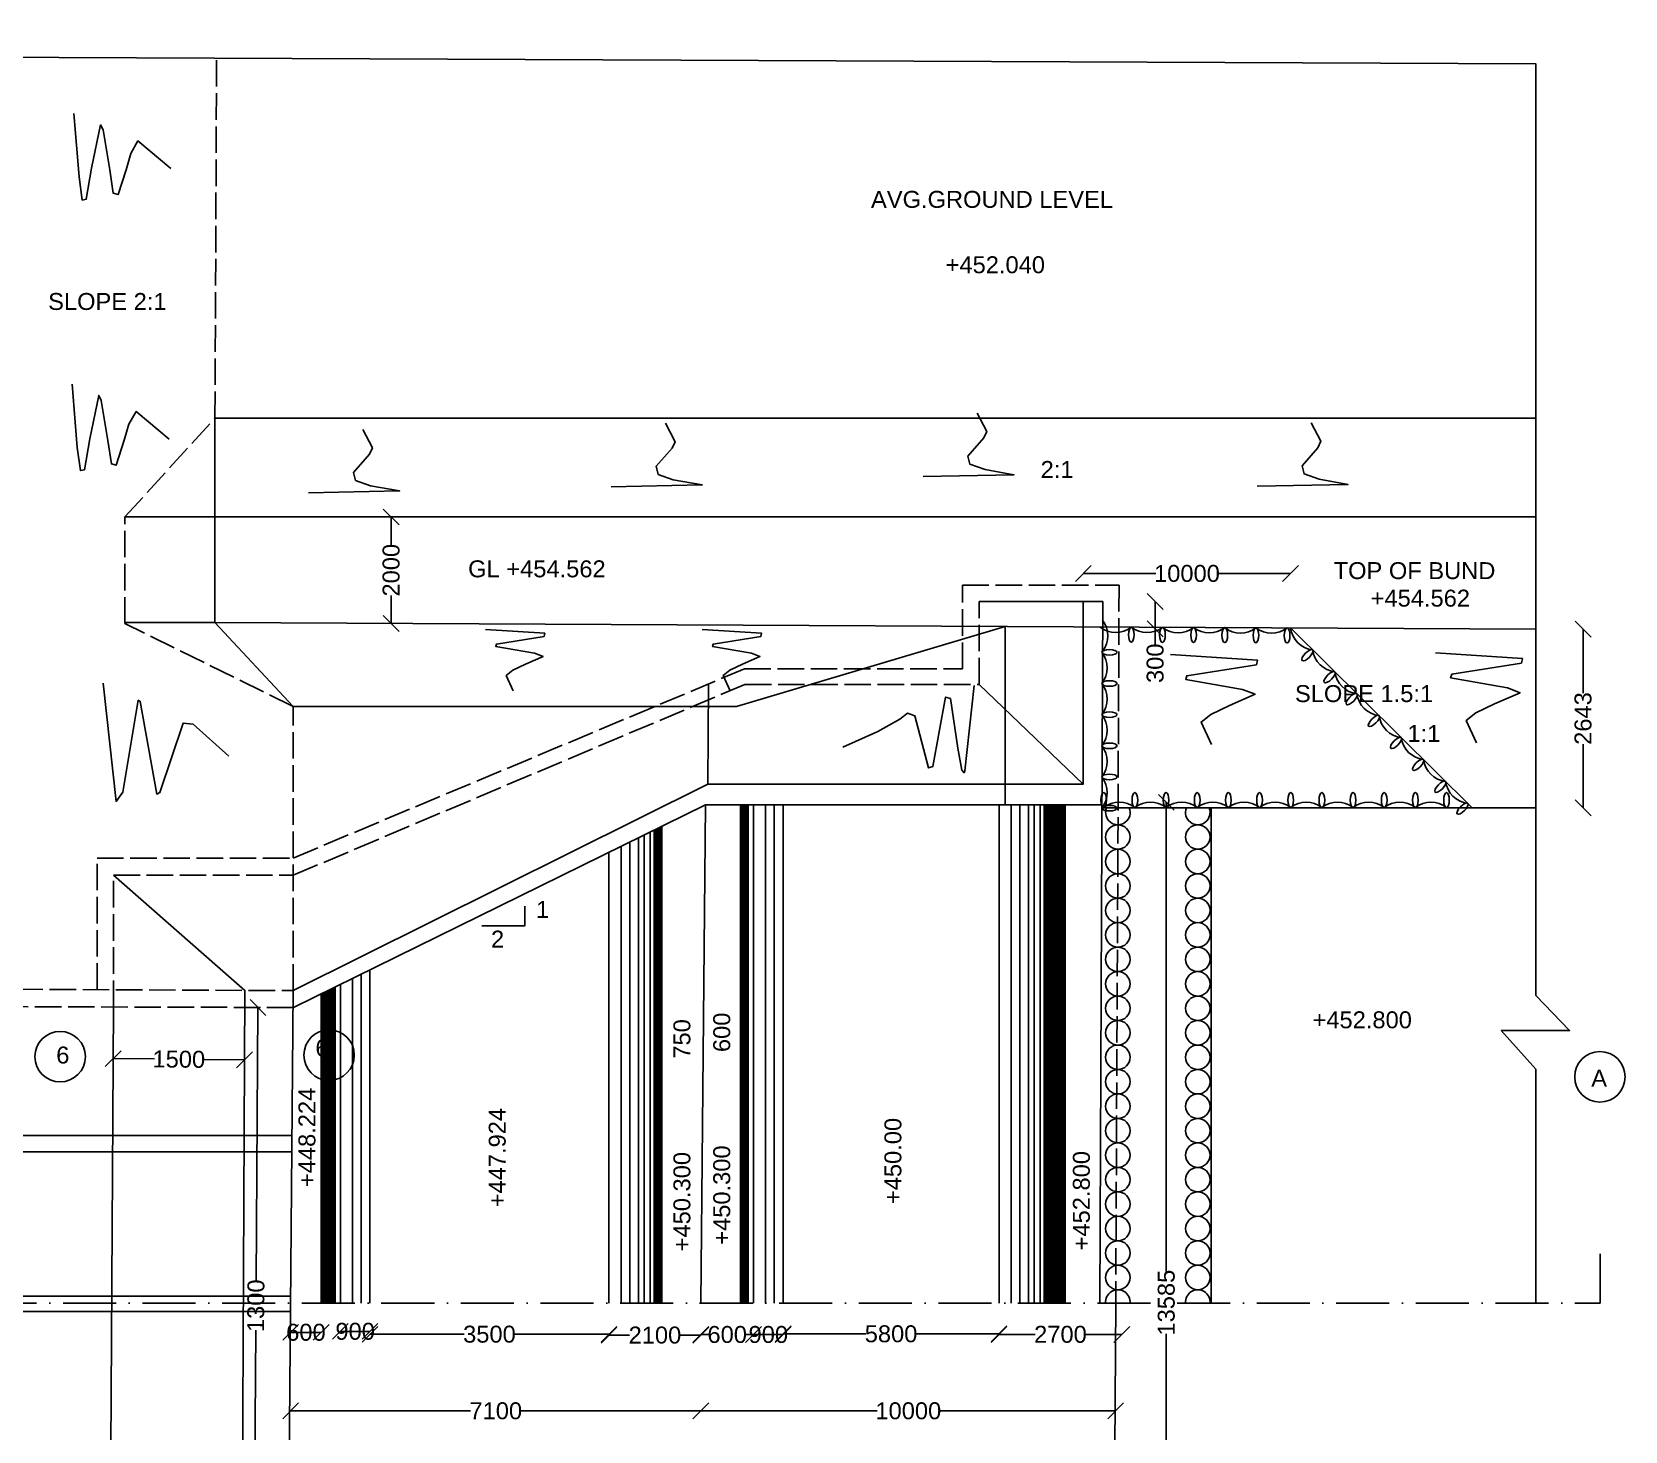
# Model space of a CAD drawing. Header units: millimetres. Extents: x 5124 to 2156454, y 2311 to 45652315.
# Drawn here: x 2108418 to 2130043, y 45604968 to 45623961 of the extents above; entities that cross this region are included whole.
import ezdxf

# ---------------------------------------------------------------- set-up
doc = ezdxf.new("R2010")
doc.units = ezdxf.units.MM
doc.header["$MEASUREMENT"] = 0
doc.linetypes.add('ACAD_ISO02W100', pattern=[15, 12, -3])
doc.linetypes.add('ACAD_ISO10W100', pattern=[18, 12, -3, 0, -3])
doc.layers.add('DRAWING', color=2, linetype='Continuous')
doc.layers.add('TEXT', color=7, linetype='Continuous')
doc.styles.get("Standard").update_dxf_attribs({"font": 'arial.ttf', "height": 230})
doc.dimstyles.get("Standard").update_dxf_attribs({"dimtxt": 230, "dimasz": 215, "dimexe": 0.18, "dimexo": 0.0625, "dimgap": 0.09, "dimtad": 0, "dimdec": 0, "dimzin": 0, "dimdsep": 46, "dimtxsty": 'Standard', "dimblk": 'OBLIQUE', "dimcen": 0.09, "dimse1": 1, "dimse2": 1, "dimadec": 0, "dimazin": 0, "dimtfac": 1, "dimtdec": 0, "dimtofl": 0, "dimtmove": 0, "dimatfit": 3, "dimldrblk": 'OBLIQUE', "dimfxl": 1, "dimtolj": 1, "dimtzin": 0, "dimarcsym": 0})

# ---------------------------------------------------------------- blocks, each defined once
blk = doc.blocks.new('_Oblique')
at = {"color": 0, "linetype": 'ByBlock', "lineweight": -2}
blk.add_line((-0.5, -0.5), (0.5, 0.5), dxfattribs=at)
blk = doc.blocks.new('*D95')
at = {"layer": 'Defpoints', "color": 0, "transparency": 16777216}
for p in [(2111930, 45606706), (2112346, 45606706), (2112346, 45606309)]:
    blk.add_point(p, dxfattribs=at)
at = {"layer": 'TEXT', "color": 0, "lineweight": -2, "transparency": 16777216}
blk.add_line((2111930, 45606309), (2112346, 45606309), dxfattribs=at)
at = {"layer": 'TEXT', "color": 0, "lineweight": -2, "transparency": 16777216, "xscale": 215, "yscale": 215, "zscale": 215, "rotation": 180}
blk.add_blockref('_Oblique', (2111930, 45606309), dxfattribs=at)
at = {"layer": 'TEXT', "color": 0, "lineweight": -2, "transparency": 16777216, "xscale": 215, "yscale": 215, "zscale": 215}
blk.add_blockref('_Oblique', (2112346, 45606309), dxfattribs=at)
at = {"layer": 'TEXT', "color": 0, "transparency": 16777216, "insert": (2112138, 45606309), "char_height": 230, "attachment_point": 5}
blk.add_mtext('\\A1;600', dxfattribs=at)
blk = doc.blocks.new('*D96')
at = {"layer": 'Defpoints', "color": 0, "transparency": 16777216}
for p in [(2112605, 45606706), (2113007, 45606706), (2113007, 45606322)]:
    blk.add_point(p, dxfattribs=at)
at = {"layer": 'TEXT', "color": 0, "lineweight": -2, "transparency": 16777216}
blk.add_line((2112605, 45606322), (2113007, 45606322), dxfattribs=at)
at = {"layer": 'TEXT', "color": 0, "lineweight": -2, "transparency": 16777216, "xscale": 215, "yscale": 215, "zscale": 215, "rotation": 180}
blk.add_blockref('_Oblique', (2112605, 45606322), dxfattribs=at)
at = {"layer": 'TEXT', "color": 0, "lineweight": -2, "transparency": 16777216, "xscale": 215, "yscale": 215, "zscale": 215}
blk.add_blockref('_Oblique', (2113007, 45606322), dxfattribs=at)
at = {"layer": 'TEXT', "color": 0, "transparency": 16777216, "insert": (2112806, 45606322), "char_height": 230, "attachment_point": 5}
blk.add_mtext('\\A1;900', dxfattribs=at)
blk = doc.blocks.new('*D97')
at = {"layer": 'Defpoints', "color": 0, "transparency": 16777216}
for p in [(2113007, 45606706), (2116251, 45606706), (2116251, 45606283)]:
    blk.add_point(p, dxfattribs=at)
at = {"layer": 'TEXT', "color": 0, "lineweight": -2, "transparency": 16777216}
for p, q in [((2113007, 45606283), (2114286, 45606283)), ((2116251, 45606283), (2114972, 45606283))]:
    blk.add_line(p, q, dxfattribs=at)
at = {"layer": 'TEXT', "color": 0, "lineweight": -2, "transparency": 16777216, "xscale": 215, "yscale": 215, "zscale": 215, "rotation": 180}
blk.add_blockref('_Oblique', (2113007, 45606283), dxfattribs=at)
at = {"layer": 'TEXT', "color": 0, "lineweight": -2, "transparency": 16777216, "xscale": 215, "yscale": 215, "zscale": 215}
blk.add_blockref('_Oblique', (2116251, 45606283), dxfattribs=at)
at = {"layer": 'TEXT', "color": 0, "transparency": 16777216, "insert": (2114629, 45606283), "char_height": 230, "attachment_point": 5}
blk.add_mtext('\\A1;3500', dxfattribs=at)
blk = doc.blocks.new('*D98')
at = {"layer": 'Defpoints', "color": 0, "transparency": 16777216}
for p in [(2116251, 45606706), (2117499, 45606706), (2117499, 45606271)]:
    blk.add_point(p, dxfattribs=at)
at = {"layer": 'TEXT', "color": 0, "lineweight": -2, "transparency": 16777216}
for p, q in [((2116251, 45606271), (2116530, 45606271)), ((2117499, 45606271), (2117220, 45606271))]:
    blk.add_line(p, q, dxfattribs=at)
at = {"layer": 'TEXT', "color": 0, "lineweight": -2, "transparency": 16777216, "xscale": 215, "yscale": 215, "zscale": 215, "rotation": 180}
blk.add_blockref('_Oblique', (2116251, 45606271), dxfattribs=at)
at = {"layer": 'TEXT', "color": 0, "lineweight": -2, "transparency": 16777216, "xscale": 215, "yscale": 215, "zscale": 215}
blk.add_blockref('_Oblique', (2117499, 45606271), dxfattribs=at)
at = {"layer": 'TEXT', "color": 0, "transparency": 16777216, "insert": (2116875, 45606271), "char_height": 230, "attachment_point": 5}
blk.add_mtext('\\A1;2100', dxfattribs=at)
blk = doc.blocks.new('*D99')
at = {"layer": 'Defpoints', "color": 0, "transparency": 16777216}
for p in [(2117499, 45606706), (2118213, 45606706), (2118213, 45606279)]:
    blk.add_point(p, dxfattribs=at)
at = {"layer": 'TEXT', "color": 0, "lineweight": -2, "transparency": 16777216}
for p, q in [((2117499, 45606279), (2117602, 45606279)), ((2118213, 45606279), (2118110, 45606279))]:
    blk.add_line(p, q, dxfattribs=at)
at = {"layer": 'TEXT', "color": 0, "lineweight": -2, "transparency": 16777216, "xscale": 215, "yscale": 215, "zscale": 215, "rotation": 180}
blk.add_blockref('_Oblique', (2117499, 45606279), dxfattribs=at)
at = {"layer": 'TEXT', "color": 0, "lineweight": -2, "transparency": 16777216, "xscale": 215, "yscale": 215, "zscale": 215}
blk.add_blockref('_Oblique', (2118213, 45606279), dxfattribs=at)
at = {"layer": 'TEXT', "color": 0, "transparency": 16777216, "insert": (2117856, 45606279), "char_height": 230, "attachment_point": 5}
blk.add_mtext('\\A1;600', dxfattribs=at)
blk = doc.blocks.new('*D100')
at = {"layer": 'Defpoints', "color": 0, "transparency": 16777216}
for p in [(2118213, 45606706), (2118615, 45606706), (2118615, 45606279)]:
    blk.add_point(p, dxfattribs=at)
at = {"layer": 'TEXT', "color": 0, "lineweight": -2, "transparency": 16777216}
blk.add_line((2118213, 45606279), (2118615, 45606279), dxfattribs=at)
at = {"layer": 'TEXT', "color": 0, "lineweight": -2, "transparency": 16777216, "xscale": 215, "yscale": 215, "zscale": 215, "rotation": 180}
blk.add_blockref('_Oblique', (2118213, 45606279), dxfattribs=at)
at = {"layer": 'TEXT', "color": 0, "lineweight": -2, "transparency": 16777216, "xscale": 215, "yscale": 215, "zscale": 215}
blk.add_blockref('_Oblique', (2118615, 45606279), dxfattribs=at)
at = {"layer": 'TEXT', "color": 0, "transparency": 16777216, "insert": (2118414, 45606279), "char_height": 230, "attachment_point": 5}
blk.add_mtext('\\A1;900', dxfattribs=at)
blk = doc.blocks.new('*D101')
at = {"layer": 'Defpoints', "color": 0, "transparency": 16777216}
for p in [(2118615, 45606706), (2121546, 45606706), (2121546, 45606288)]:
    blk.add_point(p, dxfattribs=at)
at = {"layer": 'TEXT', "color": 0, "lineweight": -2, "transparency": 16777216}
for p, q in [((2118615, 45606288), (2119737, 45606288)), ((2121546, 45606288), (2120423, 45606288))]:
    blk.add_line(p, q, dxfattribs=at)
at = {"layer": 'TEXT', "color": 0, "lineweight": -2, "transparency": 16777216, "xscale": 215, "yscale": 215, "zscale": 215, "rotation": 180}
blk.add_blockref('_Oblique', (2118615, 45606288), dxfattribs=at)
at = {"layer": 'TEXT', "color": 0, "lineweight": -2, "transparency": 16777216, "xscale": 215, "yscale": 215, "zscale": 215}
blk.add_blockref('_Oblique', (2121546, 45606288), dxfattribs=at)
at = {"layer": 'TEXT', "color": 0, "transparency": 16777216, "insert": (2120080, 45606288), "char_height": 230, "attachment_point": 5}
blk.add_mtext('\\A1;5800', dxfattribs=at)
blk = doc.blocks.new('*D102')
at = {"layer": 'Defpoints', "color": 0, "transparency": 16777216}
for p in [(2121546, 45606288), (2123213, 45606288), (2123213, 45606281)]:
    blk.add_point(p, dxfattribs=at)
at = {"layer": 'TEXT', "color": 0, "lineweight": -2, "transparency": 16777216}
for p, q in [((2121546, 45606281), (2122034, 45606281)), ((2123213, 45606281), (2122725, 45606281))]:
    blk.add_line(p, q, dxfattribs=at)
at = {"layer": 'TEXT', "color": 0, "lineweight": -2, "transparency": 16777216, "xscale": 215, "yscale": 215, "zscale": 215, "rotation": 180}
blk.add_blockref('_Oblique', (2121546, 45606281), dxfattribs=at)
at = {"layer": 'TEXT', "color": 0, "lineweight": -2, "transparency": 16777216, "xscale": 215, "yscale": 215, "zscale": 215}
blk.add_blockref('_Oblique', (2123213, 45606281), dxfattribs=at)
at = {"layer": 'TEXT', "color": 0, "transparency": 16777216, "insert": (2122379, 45606281), "char_height": 230, "attachment_point": 5}
blk.add_mtext('\\A1;2700', dxfattribs=at)
blk = doc.blocks.new('*D103')
at = {"layer": 'Defpoints', "color": 0, "transparency": 16777216}
for p in [(2123601, 45613504), (2123084, 45599919), (2123816, 45599919)]:
    blk.add_point(p, dxfattribs=at)
at = {"layer": 'TEXT', "color": 0, "lineweight": -2, "transparency": 16777216}
for p, q in [((2123816, 45613504), (2123816, 45607134)), ((2123816, 45599919), (2123816, 45606289))]:
    blk.add_line(p, q, dxfattribs=at)
at = {"layer": 'TEXT', "color": 0, "lineweight": -2, "transparency": 16777216, "xscale": 215, "yscale": 215, "zscale": 215}
for p, rotation in [((2123816, 45613504), 90), ((2123816, 45599919), 270)]:
    blk.add_blockref('_Oblique', p, dxfattribs=dict(at, rotation=rotation))
at = {"layer": 'TEXT', "color": 0, "transparency": 16777216, "insert": (2123816, 45606712), "char_height": 230, "attachment_point": 5, "rotation": 90}
blk.add_mtext('\\A1;13585', dxfattribs=at)
blk = doc.blocks.new('*D104')
at = {"layer": 'Defpoints', "color": 0, "transparency": 16777216}
for p in [(2111930, 45606653), (2117499, 45606706), (2117499, 45605243)]:
    blk.add_point(p, dxfattribs=at)
at = {"layer": 'TEXT', "color": 0, "lineweight": -2, "transparency": 16777216}
for p, q in [((2111930, 45605243), (2114372, 45605243)), ((2117499, 45605243), (2115057, 45605243))]:
    blk.add_line(p, q, dxfattribs=at)
at = {"layer": 'TEXT', "color": 0, "lineweight": -2, "transparency": 16777216, "xscale": 215, "yscale": 215, "zscale": 215, "rotation": 180}
blk.add_blockref('_Oblique', (2111930, 45605243), dxfattribs=at)
at = {"layer": 'TEXT', "color": 0, "lineweight": -2, "transparency": 16777216, "xscale": 215, "yscale": 215, "zscale": 215}
blk.add_blockref('_Oblique', (2117499, 45605243), dxfattribs=at)
at = {"layer": 'TEXT', "color": 0, "transparency": 16777216, "insert": (2114715, 45605243), "char_height": 230, "attachment_point": 5}
blk.add_mtext('\\A1;7100', dxfattribs=at)
blk = doc.blocks.new('*D105')
at = {"layer": 'Defpoints', "color": 0, "transparency": 16777216}
for p in [(2117499, 45606706), (2123129, 45606668), (2123129, 45605243)]:
    blk.add_point(p, dxfattribs=at)
at = {"layer": 'TEXT', "color": 0, "lineweight": -2, "transparency": 16777216}
for p, q in [((2117499, 45605243), (2119893, 45605243)), ((2123129, 45605243), (2120736, 45605243))]:
    blk.add_line(p, q, dxfattribs=at)
at = {"layer": 'TEXT', "color": 0, "lineweight": -2, "transparency": 16777216, "xscale": 215, "yscale": 215, "zscale": 215, "rotation": 180}
blk.add_blockref('_Oblique', (2117499, 45605243), dxfattribs=at)
at = {"layer": 'TEXT', "color": 0, "lineweight": -2, "transparency": 16777216, "xscale": 215, "yscale": 215, "zscale": 215}
blk.add_blockref('_Oblique', (2123129, 45605243), dxfattribs=at)
at = {"layer": 'TEXT', "color": 0, "transparency": 16777216, "insert": (2120314, 45605243), "char_height": 230, "attachment_point": 5}
blk.add_mtext('\\A1;10000', dxfattribs=at)
blk = doc.blocks.new('*D111')
at = {"layer": 'Defpoints', "color": 0, "transparency": 16777216}
for p in [(2111698, 45610719), (2111431, 45602620), (2111642, 45602618)]:
    blk.add_point(p, dxfattribs=at)
at = {"layer": 'TEXT', "color": 0, "lineweight": -2, "transparency": 16777216}
for p, q in [((2111487, 45610720), (2111461, 45607002)), ((2111431, 45602620), (2111457, 45606338))]:
    blk.add_line(p, q, dxfattribs=at)
at = {"layer": 'TEXT', "color": 0, "lineweight": -2, "transparency": 16777216, "xscale": 215, "yscale": 215, "zscale": 215}
for p, rotation in [((2111487, 45610720), 89.60413178739799), ((2111431, 45602620), 269.604131787398)]:
    blk.add_blockref('_Oblique', p, dxfattribs=dict(at, rotation=rotation))
at = {"layer": 'TEXT', "color": 0, "transparency": 16777216, "insert": (2111459, 45606670), "char_height": 230, "attachment_point": 5, "rotation": 89.6041}
blk.add_mtext('\\A1;1300', dxfattribs=at)
blk = doc.blocks.new('*D112')
at = {"layer": 'Defpoints', "color": 0, "transparency": 16777216}
for p in [(2109522, 45610025), (2111305, 45610008), (2111305, 45610008)]:
    blk.add_point(p, dxfattribs=at)
at = {"layer": 'TEXT', "color": 0, "lineweight": -2, "transparency": 16777216}
for p, q in [((2109522, 45610025), (2110081, 45610020)), ((2111305, 45610008), (2110746, 45610013))]:
    blk.add_line(p, q, dxfattribs=at)
at = {"layer": 'TEXT', "color": 0, "lineweight": -2, "transparency": 16777216, "xscale": 215, "yscale": 215, "zscale": 215}
for p, rotation in [((2109522, 45610025), 179.4516124594564), ((2111305, 45610008), 359.4516124594564)]:
    blk.add_blockref('_Oblique', p, dxfattribs=dict(at, rotation=rotation))
at = {"layer": 'TEXT', "color": 0, "transparency": 16777216, "insert": (2110413, 45610016), "char_height": 230, "attachment_point": 5, "rotation": 359.4516}
blk.add_mtext('\\A1;1500', dxfattribs=at)
blk = doc.blocks.new('*D113')
at = {"layer": 'Defpoints', "color": 0, "transparency": 16777216}
for p in [(2113281, 45617377), (2113274, 45615931), (2113295, 45615931)]:
    blk.add_point(p, dxfattribs=at)
at = {"layer": 'TEXT', "color": 0, "lineweight": -2, "transparency": 16777216}
for p, q in [((2113295, 45617377), (2113295, 45616999)), ((2113295, 45615931), (2113295, 45616309))]:
    blk.add_line(p, q, dxfattribs=at)
at = {"layer": 'TEXT', "color": 0, "lineweight": -2, "transparency": 16777216, "xscale": 215, "yscale": 215, "zscale": 215}
for p, rotation in [((2113295, 45617377), 90), ((2113295, 45615931), 270)]:
    blk.add_blockref('_Oblique', p, dxfattribs=dict(at, rotation=rotation))
at = {"layer": 'TEXT', "color": 0, "transparency": 16777216, "insert": (2113295, 45616654), "char_height": 230, "attachment_point": 5, "rotation": 90}
blk.add_mtext('\\A1;2000', dxfattribs=at)
blk = doc.blocks.new('*D114')
at = {"layer": 'Defpoints', "color": 0, "transparency": 16777216}
for p in [(2125502, 45616609), (2122689, 45615884), (2125502, 45615870)]:
    blk.add_point(p, dxfattribs=at)
at = {"layer": 'TEXT', "color": 0, "lineweight": -2, "transparency": 16777216}
for p, q in [((2122689, 45616609), (2123674, 45616609)), ((2125502, 45616609), (2124517, 45616609))]:
    blk.add_line(p, q, dxfattribs=at)
at = {"layer": 'TEXT', "color": 0, "lineweight": -2, "transparency": 16777216, "xscale": 215, "yscale": 215, "zscale": 215, "rotation": 180}
blk.add_blockref('_Oblique', (2122689, 45616609), dxfattribs=at)
at = {"layer": 'TEXT', "color": 0, "lineweight": -2, "transparency": 16777216, "xscale": 215, "yscale": 215, "zscale": 215}
blk.add_blockref('_Oblique', (2125502, 45616609), dxfattribs=at)
at = {"layer": 'TEXT', "color": 0, "transparency": 16777216, "insert": (2124096, 45616609), "char_height": 230, "attachment_point": 5}
blk.add_mtext('\\A1;10000', dxfattribs=at)
blk = doc.blocks.new('*D115')
at = {"layer": 'Defpoints', "color": 0, "transparency": 16777216}
for p in [(2122953, 45616229), (2122951, 45615859), (2123665, 45615859)]:
    blk.add_point(p, dxfattribs=at)
at = {"layer": 'TEXT', "color": 0, "lineweight": -2, "transparency": 16777216}
for p, q in [((2123665, 45616229), (2123665, 45615859)), ((2123665, 45615859), (2123665, 45615644))]:
    blk.add_line(p, q, dxfattribs=at)
at = {"layer": 'TEXT', "color": 0, "lineweight": -2, "transparency": 16777216, "xscale": 215, "yscale": 215, "zscale": 215}
for p, rotation in [((2123665, 45616229), 90), ((2123665, 45615859), 270)]:
    blk.add_blockref('_Oblique', p, dxfattribs=dict(at, rotation=rotation))
at = {"layer": 'TEXT', "color": 0, "transparency": 16777216, "insert": (2123665, 45615391), "char_height": 230, "attachment_point": 5, "rotation": 90}
blk.add_mtext('\\A1;300', dxfattribs=at)
blk = doc.blocks.new('*D116')
at = {"layer": 'Defpoints', "color": 0, "transparency": 16777216}
for p in [(2128833, 45615853), (2128833, 45613429), (2129473, 45613429)]:
    blk.add_point(p, dxfattribs=at)
at = {"layer": 'TEXT', "color": 0, "lineweight": -2, "transparency": 16777216}
for p, q in [((2129473, 45615853), (2129473, 45614986)), ((2129473, 45613429), (2129473, 45614295))]:
    blk.add_line(p, q, dxfattribs=at)
at = {"layer": 'TEXT', "color": 0, "lineweight": -2, "transparency": 16777216, "xscale": 215, "yscale": 215, "zscale": 215}
for p, rotation in [((2129473, 45615853), 90), ((2129473, 45613429), 270)]:
    blk.add_blockref('_Oblique', p, dxfattribs=dict(at, rotation=rotation))
at = {"layer": 'TEXT', "color": 0, "transparency": 16777216, "insert": (2129473, 45614641), "char_height": 230, "attachment_point": 5, "rotation": 90}
blk.add_mtext('\\A1;2643', dxfattribs=at)

msp = doc.modelspace()

# ---------------------------------------------------------------- linework, layer by layer
at = {"layer": 'DRAWING', "color": 0}
for points in [[(2089701.1, 45623698.8), (2094594.3, 45623698.8), (2094594.3, 45623961.1), (2095060.5, 45623264.5), (2095060.5, 45623673.4), (2128832.6, 45623526.9), (2128832.6, 45610879.5), (2129288.8, 45610405.3), (2128360.9, 45610405.3), (2128832.6, 45609881.3), (2128832.6, 45606706)], [(2110903.9, 45618718.6), (2110903.9, 45615943.1)], [(2110903.9, 45618718.6), (2128832.6, 45618718.6)], [(2109682.3, 45617376.6), (2128832.6, 45617376.6)], [(2117592.8, 45613751), (2122689.4, 45613751), (2122689.4, 45616228.5)], [(2121274.6, 45616228.5), (2122952.8, 45616228.5), (2122912, 45606706)], [(2109682.3, 45615943.1), (2110903.9, 45615943.1)], [(2110903.9, 45615943.1), (2111965.4, 45614803)], [(2110903.9, 45615943.1), (2128832.6, 45615852.8)], [(2111965.4, 45614803), (2117983.5, 45614803), (2121628.5, 45615889.1), (2121628.5, 45613468), (2117561.3, 45613468), (2111969.4, 45610717.9)], [(2125502, 45615869.6), (2127968.7, 45613429.1)], [(2111965.4, 45610947.7), (2117592.8, 45613751), (2117599.9, 45615108.1)], [(2121274.6, 45615103.6), (2122689.4, 45613751)], [(2118037.9, 45613468), (2118037.9, 45606706)], [(2118054.8, 45613468), (2118054.8, 45606706)], [(2118069.2, 45613468), (2118069.2, 45606706)], [(2118083.8, 45613468), (2118083.8, 45606706)], [(2118099.1, 45613468), (2118099.1, 45606706)], [(2118112.2, 45613468), (2118112.2, 45606706)], [(2118127.6, 45613468), (2118127.6, 45606706)], [(2118140.6, 45613468), (2118140.6, 45606706)], [(2118212.8, 45613468), (2118212.8, 45606706)], [(2118377, 45613468), (2118377, 45606706)], [(2118494.7, 45613468), (2118494.7, 45606706)], [(2118614.7, 45613468), (2118614.7, 45606706)], [(2121545.6, 45613468), (2121545.6, 45606706)], [(2121628.5, 45613468), (2122941, 45613468)], [(2121709.8, 45613468), (2121709.8, 45606706)], [(2121827.4, 45613468), (2121827.4, 45606706)], [(2121947.5, 45613468), (2121947.5, 45606706)], [(2122024.3, 45613468), (2122024.3, 45606706)], [(2122103.5, 45613468), (2122103.5, 45606706)], [(2122158.7, 45613468), (2122158.7, 45606706)], [(2122175.5, 45613468), (2122175.5, 45606706)], [(2122189.9, 45613468), (2122189.9, 45606706)], [(2122204.5, 45613468), (2122204.5, 45606706)], [(2122219.9, 45613468), (2122219.9, 45606706)], [(2122233, 45613468), (2122233, 45606706)], [(2122248.4, 45613468), (2122248.4, 45606706)], [(2122261.4, 45613468), (2122261.4, 45606706)], [(2122278.7, 45613468), (2122278.7, 45606706)], [(2122295.5, 45613468), (2122295.5, 45606706)], [(2122309.9, 45613468), (2122309.9, 45606706)], [(2122324.5, 45613468), (2122324.5, 45606706)], [(2122339.9, 45613468), (2122339.9, 45606706)], [(2122352.9, 45613468), (2122352.9, 45606706)], [(2122368.3, 45613468), (2122368.3, 45606706)], [(2122381.4, 45613468), (2122381.4, 45606706)], [(2122398.7, 45613468), (2122398.7, 45606706)], [(2122415.5, 45613468), (2122415.5, 45606706)], [(2122429.9, 45613468), (2122429.9, 45606706)], [(2122444.5, 45613468), (2122444.5, 45606706)], [(2122940.8, 45613429.1), (2128832.6, 45613429.1)], [(2124425.2, 45606706), (2124425.2, 45613429.1)], [(2116653.4, 45613021.5), (2116653.4, 45606706)], [(2116730.2, 45613059.2), (2116730.2, 45606706)], [(2116809.4, 45613098.2), (2116809.4, 45606706)], [(2116864.6, 45613125.3), (2116864.6, 45606706)], [(2116881.4, 45613133.6), (2116881.4, 45606706)], [(2116895.8, 45613140.7), (2116895.8, 45606706)], [(2116910.4, 45613147.9), (2116910.4, 45606706)], [(2116925.8, 45613155.4), (2116925.8, 45606706)], [(2116938.9, 45613161.9), (2116938.9, 45606706)], [(2116954.3, 45613169.4), (2116954.3, 45606706)], [(2116967.3, 45613175.8), (2116967.3, 45606706)], [(2116251.5, 45612823.8), (2116251.5, 45606706)], [(2116415.7, 45612904.6), (2116415.7, 45606706)], [(2116533.3, 45612962.4), (2116533.3, 45606706)], [(2112769.4, 45611111.3), (2112769.4, 45606706)], [(2112887, 45611169.2), (2112887, 45606706)], [(2113007.1, 45611228.2), (2113007.1, 45606706)], [(2111965.4, 45610947.7), (2111894.5, 45602357.8)], [(2112346, 45610903.1), (2112346, 45606706)], [(2112362.8, 45610911.4), (2112362.8, 45606706)], [(2112377.2, 45610918.5), (2112377.2, 45606706)], [(2112388.1, 45610923.9), (2112388.1, 45606706)], [(2112404.9, 45610932.1), (2112404.9, 45606706)], [(2112419.3, 45610939.2), (2112419.3, 45606706)], [(2112430.3, 45610944.6), (2112430.3, 45606706)], [(2112447.1, 45610952.9), (2112447.1, 45606706)], [(2112461.5, 45610959.9), (2112461.5, 45606706)], [(2112476.1, 45610967.1), (2112476.1, 45606706)], [(2112491.5, 45610974.7), (2112491.5, 45606706)], [(2112504.5, 45610981.1), (2112504.5, 45606706)], [(2112520, 45610988.7), (2112520, 45606706)], [(2112533, 45610995.1), (2112533, 45606706)], [(2112605.2, 45611030.6), (2112605.2, 45606706)], [(2121155.7, 45598281), (2117451.5, 45598281), (2111864.3, 45600978.1), (2109466.7, 45600978.1), (2109526.2, 45610725.5)], [(2091559.4, 45608982.5), (2111949.1, 45608982.5)], [(2091559.4, 45608758.9), (2111947.3, 45608758.9)], [(2091559.4, 45606799.8), (2111931.1, 45606799.8)], [(2091559.4, 45606593.8), (2111929.4, 45606593.8)], [(2123129.4, 45606706), (2123058.4, 45596152.8), (2120931.1, 45596152.8), (2120931.1, 45598062.6), (2117425.4, 45598062.6), (2111869.9, 45600767.5), (2109236.4, 45600767.5), (2109236.4, 45602402.6)]]:
    msp.add_lwpolyline(points, dxfattribs=at)
at = {"layer": 'DRAWING', "color": 0, "linetype": 'ACAD_ISO02W100', "ltscale": 30}
for points in [[(2091559.4, 45611042.6), (2111965.4, 45610947.7), (2111965.4, 45614803), (2109682.3, 45615930.1), (2109682.3, 45617376.6), (2110903.9, 45618718.6), (2110925.1, 45623604.6)], [(2109303.9, 45610960.1), (2109303.9, 45612747.6), (2111965.4, 45612747.6), (2118090.3, 45615313.5), (2121048.8, 45615313.5), (2121048.8, 45616452.3), (2123175.1, 45616452.3), (2123129.4, 45606706)], [(2109526.2, 45610725.5), (2109526.2, 45612513.7), (2111965.4, 45612513.7), (2118096.5, 45615103.6), (2121274.6, 45615103.6), (2121274.6, 45616228.5)], [(2111969.4, 45610717.9), (2091559.4, 45610781.6)]]:
    msp.add_lwpolyline(points, dxfattribs=at)
at = {"layer": 'DRAWING', "color": 0, "linetype": 'ACAD_ISO10W100', "ltscale": 60}
msp.add_lwpolyline([(2091559.4, 45606706), (2129705.7, 45606706), (2129705.7, 45607372.7)], dxfattribs=at)
at = {"layer": 'DRAWING', "color": 0}
for centre in [(2123158.1, 45613032.6), (2124243.5, 45613032.6), (2123158.1, 45612700.4), (2124243.5, 45612700.4), (2123158.1, 45612368.2), (2124243.5, 45612368.2), (2123158.1, 45612036), (2124243.5, 45612036), (2123158.1, 45611703.9), (2124243.5, 45611703.9), (2123158.1, 45611371.7), (2124243.5, 45611371.7), (2123158.1, 45611039.5), (2124243.5, 45611039.5), (2123158.1, 45610707.3), (2124243.5, 45610707.3), (2123158.1, 45610375.2), (2124243.5, 45610375.2), (2123158.1, 45610043), (2124243.5, 45610043), (2123158.1, 45609710.8), (2124243.5, 45609710.8), (2123158.1, 45609378.6), (2124243.5, 45609378.6), (2123158.1, 45609046.5), (2124243.5, 45609046.5), (2123158.1, 45608714.3), (2124243.5, 45608714.3), (2123158.1, 45608382.1), (2124243.5, 45608382.1), (2123158.1, 45608049.9), (2124243.5, 45608049.9), (2123158.1, 45607717.8), (2124243.5, 45607717.8), (2123158.1, 45607385.6), (2124243.5, 45607385.6), (2123158.1, 45607053.4), (2124243.5, 45607053.4)]:
    msp.add_circle(centre, 166.1, dxfattribs=at)
for centre, radius, start, end in [((2123130.9, 45616153.2), 344.3, 231.811, 307.61145), ((2122678.2, 45615765), 344.3, 322.09977, 37.90023), ((2123553.8, 45616151.1), 344.3, 231.811, 307.61145), ((2123976.8, 45616148.9), 344.3, 231.811, 307.61145), ((2124399.8, 45616146.8), 344.3, 231.811, 307.61145), ((2124822.8, 45616144.7), 344.3, 231.811, 307.61145), ((2125245.7, 45616142.5), 344.3, 231.811, 307.61145), ((2125843.4, 45615913.9), 344.3, 187.40596, 263.20642), ((2122670.9, 45615327.9), 344.3, 322.09977, 37.90023), ((2126144.1, 45615616.5), 344.3, 187.40596, 263.20642), ((2126444.7, 45615319), 344.3, 187.40596, 263.20642), ((2122670.9, 45614904.9), 344.3, 322.09977, 37.90023), ((2126745.4, 45615021.5), 344.3, 187.40596, 263.20642), ((2122670.9, 45614481.9), 344.3, 322.09977, 37.90023), ((2127046.1, 45614724), 344.3, 187.40596, 263.20642), ((2127346.8, 45614426.5), 344.3, 187.40596, 263.20642), ((2122670.9, 45614059), 344.3, 322.09977, 37.90023), ((2127647.5, 45614129), 344.3, 187.40596, 263.20642), ((2122670.9, 45613636), 344.3, 322.09977, 37.90023), ((2127948.2, 45613831.5), 344.3, 187.40596, 263.20642), ((2123178, 45613159.8), 344.3, 52.09977, 127.90023), ((2123601, 45613159.8), 344.3, 52.09977, 127.90023), ((2124024, 45613159.8), 344.3, 52.09977, 127.90023), ((2124447, 45613159.8), 344.3, 52.09977, 127.90023), ((2124869.9, 45613159.8), 344.3, 52.09977, 127.90023), ((2125292.9, 45613159.8), 344.3, 52.09977, 127.90023), ((2125715.9, 45613159.8), 344.3, 52.09977, 127.90023), ((2126138.9, 45613159.8), 344.3, 52.09977, 127.90023), ((2126561.9, 45613159.8), 344.3, 52.09977, 127.90023), ((2126984.9, 45613159.8), 344.3, 52.09977, 127.90023), ((2127407.8, 45613159.8), 344.3, 52.09977, 127.90023), ((2123158.1, 45613364.7), 166.1, 157.21613, 22.78387), ((2124243.5, 45613364.7), 166.1, 157.21613, 22.78387), ((2123158.1, 45606721.2), 166.1, 354.74312, 185.25688), ((2124243.5, 45606721.2), 166.1, 354.74312, 185.25688)]:
    msp.add_arc(centre, radius, start, end, dxfattribs=at)
at = {"layer": 'DRAWING', "color": 0, "extrusion": (0, 0, -1)}
for centre, major_axis in [((2123340.5, 45615778.8), (0.5, 101.7)), ((2123763.4, 45615776.6), (0.5, 101.7)), ((2124186.4, 45615774.5), (0.5, 101.7)), ((2124609.4, 45615772.4), (0.5, 101.7)), ((2125032.4, 45615770.3), (0.5, 101.7)), ((2125455.4, 45615768.1), (0.5, 101.7)), ((2125731.1, 45615499.8), (71.5, 72.3)), ((2126031.8, 45615202.3), (71.5, 72.3)), ((2126332.5, 45614904.8), (71.5, 72.3)), ((2126633.2, 45614607.3), (71.5, 72.3)), ((2126933.9, 45614309.8), (71.5, 72.3)), ((2127234.6, 45614012.3), (71.5, 72.3)), ((2127535.3, 45613714.8), (71.5, 72.3)), ((2127835.9, 45613417.4), (71.5, 72.3))]:
    msp.add_ellipse(centre, major_axis=major_axis, ratio=0.3730248, dxfattribs=at)
at = {"layer": 'DRAWING', "color": 0}
for centre, major_axis in [((2123044.3, 45615539.4), (-101.7, 0)), ((2123044.3, 45615116.4), (-101.7, 0)), ((2123044.3, 45614693.4), (-101.7, 0)), ((2123044.3, 45614270.5), (-101.7, 0)), ((2123044.3, 45613847.5), (-101.7, 0)), ((2122966.5, 45613533.1), (0, -101.7)), ((2123044.3, 45613424.5), (-101.7, 0)), ((2123389.5, 45613533.1), (0, -101.7)), ((2123812.5, 45613533.1), (0, -101.7)), ((2124235.5, 45613533.1), (0, -101.7)), ((2124658.5, 45613533.1), (0, -101.7)), ((2125081.4, 45613533.1), (0, -101.7)), ((2125504.4, 45613533.1), (0, -101.7)), ((2125927.4, 45613533.1), (0, -101.7)), ((2126350.4, 45613533.1), (0, -101.7)), ((2126773.4, 45613533.1), (0, -101.7)), ((2127196.3, 45613533.1), (0, -101.7)), ((2127619.3, 45613533.1), (0, -101.7))]:
    msp.add_ellipse(centre, major_axis=major_axis, ratio=0.3730248, dxfattribs=at)
at = {"layer": 'TEXT', "color": 0}
for points in [[(2108989.6, 45622854.5), (2109058.7, 45621991.4), (2109102.8, 45621678.8), (2109155.9, 45621688.2), (2109229.9, 45622110.7), (2109351.3, 45622699), (2109385.5, 45622632.7), (2109476.5, 45622086.2), (2109523.9, 45621769.8), (2109588.4, 45621752.7), (2109698.3, 45622089.9), (2109760.9, 45622311.6), (2109857.8, 45622481.1), (2110305.4, 45622107.9)], [(2108964.2, 45619181.4), (2109033.3, 45618318.3), (2109077.4, 45618005.7), (2109130.5, 45618015.2), (2109204.4, 45618437.6), (2109325.9, 45619025.9), (2109360.1, 45618959.6), (2109451.1, 45618413.1), (2109498.4, 45618096.7), (2109562.9, 45618079.7), (2109672.9, 45618416.9), (2109735.5, 45618638.5), (2109832.4, 45618808), (2110279.9, 45618434.8)], [(2116282.4, 45617787.7), (2117516.2, 45617811.9), (2117123.8, 45617881.7), (2116919.5, 45617954.2), (2116892.6, 45618064.3), (2117107.9, 45618310.1), (2117148.2, 45618398.7), (2117016.5, 45618648.4)], [(2120513.7, 45617926.3), (2121747.5, 45617950.5), (2121355.1, 45618020.3), (2121150.8, 45618092.8), (2121123.9, 45618202.9), (2121339.2, 45618448.6), (2121379.5, 45618537.3), (2121247.8, 45618787)], [(2125048.5, 45617794.4), (2126282.2, 45617818.6), (2125889.9, 45617888.4), (2125685.5, 45617960.9), (2125658.7, 45618071), (2125874, 45618316.7), (2125914.3, 45618405.3), (2125782.6, 45618655.1)], [(2112175.2, 45617705.2), (2113408.9, 45617729.4), (2113016.5, 45617799.3), (2112812.2, 45617871.8), (2112785.3, 45617981.8), (2113000.7, 45618227.6), (2113040.9, 45618316.2), (2112909.3, 45618565.9)], [(2114573.9, 45615849.6), (2115378.9, 45615797.2), (2115369.4, 45615754.4), (2114723.9, 45615652.1), (2114714.4, 45615618.8), (2115240.8, 45615526), (2115357.5, 45615480.8), (2115119.3, 45615378.5), (2114947.8, 45615295.2), (2114857.2, 45615222.8), (2114952.5, 45615015.8)], [(2117516.9, 45615849.6), (2118321.9, 45615797.2), (2118312.4, 45615754.4), (2117666.9, 45615652.1), (2117657.4, 45615618.8), (2118183.8, 45615526), (2118300.4, 45615480.8), (2118062.3, 45615378.5), (2117890.8, 45615295.2), (2117800.2, 45615222.8), (2117895.5, 45615015.8)], [(2123873, 45615510.1), (2125052.6, 45615433.4), (2125038.7, 45615370.6), (2124092.9, 45615220.7), (2124078.9, 45615171.9), (2124850.2, 45615035.9), (2125021.2, 45614969.6), (2124672.2, 45614819.7), (2124420.9, 45614697.7), (2124288.1, 45614591.6), (2124427.8, 45614288.2)], [(2127469.4, 45615532), (2128649, 45615455.3), (2128635.1, 45615392.5), (2127689.3, 45615242.6), (2127675.3, 45615193.8), (2128446.6, 45615057.8), (2128617.6, 45614991.5), (2128268.6, 45614841.6), (2128017.3, 45614719.6), (2127884.5, 45614613.5), (2128024.2, 45614310.1)], [(2109387.5, 45615123), (2109561.9, 45613516.8), (2109654.6, 45613642.1), (2109861.6, 45614888.9), (2109888.9, 45614872.5), (2110112.3, 45613614.8), (2110155.9, 45613636.6), (2110472, 45614578.5), (2110608.2, 45614562.2), (2111093.3, 45614132.1)], [(2119423.7, 45614251.8), (2119898.9, 45614465.4), (2120200.6, 45614633.9), (2120305.1, 45614712.3), (2120402.5, 45614679), (2120587.8, 45613969.4), (2120644.8, 45613988.4), (2120820.8, 45614931.3), (2120885, 45614912.3), (2120984.7, 45614238.3), (2121041.8, 45613940.9), (2121070.3, 45613905.3), (2121082.2, 45613931.4), (2121206, 45615088.3)], [(2109466.7, 45600978.1), (2111269.2, 45602368.3), (2111309.2, 45610950.7), (2109526.2, 45612513.7)], [(2115107.6, 45612093.9), (2115107.6, 45611824.9), (2114523.9, 45611824.9)]]:
    msp.add_lwpolyline(points, dxfattribs=at)
at = {"layer": 'TEXT'}
msp.add_lwpolyline([(2117561.3, 45613468), (2117499.2, 45606706)], dxfattribs=at)
at = {"layer": 'TEXT', "color": 0}
for centre in [(2108801.7, 45610051.8), (2112452.5, 45610071.7), (2129700.9, 45609777.4)]:
    msp.add_circle(centre, 342.5, dxfattribs=at)

# ---------------------------------------------------------------- texts
for s, p in [('AVG.GROUND LEVEL', (2119807.6, 45621572.6)), ('+452.040', (2120820.3, 45620685)), ('SLOPE 2:1', (2108639.3, 45620186.6)), ('2:1', (2122110, 45617906.1)), ('GL +454.562', (2114339.5, 45616557.6)), ('TOP OF BUND ', (2126087.1, 45616533.3)), ('+454.562', (2126589.2, 45616159.8)), ('SLOPE 1.5:1', (2125562, 45614863.9)), ('1:1', (2127089, 45614323)), ('1', (2115260.2, 45611933.9)), ('2', (2114649.9, 45611532)), ('+452.800', (2125800.2, 45610436.4)), ('6', (2112267, 45610055)), ('6', (2108748.9, 45609958.3)), ('A', (2129583.5, 45609643.9))]:
    msp.add_text(s, height=230, dxfattribs=at).set_placement(p)
for s, p in [('600', (2117896.5, 45610113.2)), ('750', (2117355.8, 45610024.1)), ('+448.224', (2112266.4, 45608280.8)), ('+447.924', (2114849.3, 45608006.4)), ('+450.00', (2120219.9, 45608049.9)), ('+450.300', (2117355.8, 45607408.7)), ('+450.300', (2117896.5, 45607497.8)), ('+452.800', (2122777.8, 45607421.6))]:
    msp.add_text(s, height=230, rotation=90, dxfattribs=at).set_placement(p)

# ---------------------------------------------------------------- dimensions: what is measured, and where the dimension line sits
for base, p1, p2, text, picture, middle in [((2113295.3, 45615931.2), (2113281.3, 45617376.6), (2113274, 45615931.2), '2000', '*D113', (2113295.3, 45616653.9)), ((2123664.6, 45615859.5), (2122952.8, 45616228.5), (2122951.2, 45615859.5), '300', '*D115', (2123664.6, 45615390.8)), ((2129472.9, 45613429.1), (2128832.6, 45615852.8), (2128832.6, 45613429.1), '2643', '*D116', (2129472.9, 45614640.9))]:
    dim = msp.add_linear_dim(base=base, p1=p1, p2=p2, angle=90, text=text, dimstyle='Standard', dxfattribs=at)
    dim.commit()
    dim.dimension.update_dxf_attribs({"geometry": picture, "text_midpoint": middle})
for base, p1, p2, text, picture, middle in [((2125502, 45616608.9), (2122689.4, 45615883.7), (2125502, 45615869.6), '10000', '*D114', (2124095.7, 45616608.9)), ((2117499.2, 45605242.7), (2111929.9, 45606652.7), (2117499.2, 45606706), '7100', '*D104', (2114714.6, 45605242.7)), ((2116251.5, 45606283.3), (2113007.1, 45606706), (2116251.5, 45606706), '3500', '*D97', (2114629.3, 45606283.3)), ((2117499.2, 45606271.1), (2116251.5, 45606706), (2117499.2, 45606706), '2100', '*D98', (2116875.3, 45606271.1)), ((2118212.8, 45606278.8), (2117499.2, 45606706), (2118212.8, 45606706), '600', '*D99', (2117856, 45606278.8)), ((2123129.2, 45605242.7), (2117499.2, 45606706), (2123129.2, 45606668.1), '10000', '*D105', (2120314.2, 45605242.7)), ((2121545.6, 45606288.1), (2118614.7, 45606706), (2121545.6, 45606706), '5800', '*D101', (2120080.1, 45606288.1)), ((2123213.4, 45606280.9), (2121545.6, 45606288.1), (2123213.4, 45606288.1), '2700', '*D102', (2122379.5, 45606280.9))]:
    dim = msp.add_linear_dim(base=base, p1=p1, p2=p2, text=text, dimstyle='Standard', dxfattribs=at)
    dim.commit()
    dim.dimension.update_dxf_attribs({"geometry": picture, "text_midpoint": middle})
dim = msp.add_linear_dim(base=(2123816.4, 45599919), p1=(2123601, 45613504.1), p2=(2123083.7, 45599919), angle=90, dimstyle='Standard', dxfattribs=at)
dim.commit()
dim.dimension.update_dxf_attribs({"geometry": '*D103', "text_midpoint": (2123816.4, 45606711.6)})
for p1, p2, distance, text, picture, middle in [((2111697.6, 45610718.8), (2111641.7, 45602618.4), -210.8, '1300', '*D111', (2111458.8, 45606670)), ((2109522, 45610024.9), (2111304.8, 45610007.9), 0, '1500', '*D112', (2110413.4, 45610016.4))]:
    dim = msp.add_aligned_dim(p1=p1, p2=p2, distance=distance, text=text, dimstyle='Standard', dxfattribs=at)
    dim.commit()
    dim.dimension.update_dxf_attribs({"geometry": picture, "text_midpoint": middle})
for base, p1, p2, text, picture, middle in [((2112346, 45606309.1), (2111930.4, 45606706), (2112346, 45606706), '600', '*D95', (2112138.2, 45606309.1)), ((2113007.1, 45606322), (2112605.2, 45606706), (2113007.1, 45606706), '900', '*D96', (2112806.1, 45606322)), ((2118614.7, 45606278.8), (2118212.8, 45606706), (2118614.7, 45606706), '900', '*D100', (2118413.8, 45606278.8))]:
    dim = msp.add_linear_dim(base=base, p1=p1, p2=p2, text=text, dimstyle='Standard', dxfattribs=at)
    dim.commit()
    dim.dimension.update_dxf_attribs({"geometry": picture, "text_midpoint": middle, "dimtype": 160})

doc.saveas('drawing.dxf')
